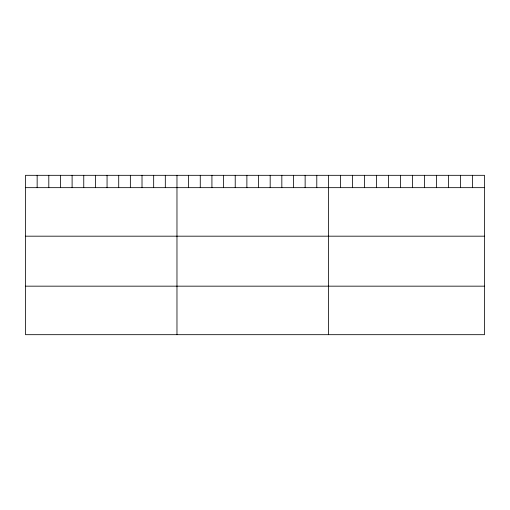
<?xml version="1.0" encoding="UTF-8"?>
<svg xmlns="http://www.w3.org/2000/svg" width="510" height="510" viewBox="0 0 510 510"><rect width="100%" height="100%" fill="white"/><g stroke="black" fill="none" stroke-linecap="round" stroke-linejoin="round"><path stroke-width="0.76" d="M484.5 187.661L484.5 334.681L25.5 334.681L25.5 175.319L484.5 175.319L484.5 187.661L25.5 187.661M25.5 236.181L484.5 236.181M25.5 286.167L484.5 286.167M472.496 175.319L472.496 187.661M460.492 175.319L460.492 187.661M448.488 175.319L448.488 187.661M436.483 175.319L436.483 187.661M424.479 175.319L424.479 187.661M412.475 175.319L412.475 187.661M400.465 175.319L400.465 187.661M388.461 175.319L388.461 187.661M376.456 175.319L376.456 187.661M364.452 175.319L364.452 187.661M352.448 175.319L352.448 187.661M340.444 175.319L340.444 187.661M328.44 175.319L328.44 334.681M316.786 175.319L316.786 187.661M305.139 175.319L305.139 187.661M293.486 175.319L293.486 187.661M281.832 175.319L281.832 187.661M270.185 175.319L270.185 187.661M258.532 175.319L258.532 187.661M246.878 175.319L246.878 187.661M235.225 175.319L235.225 187.661M223.578 175.319L223.578 187.661M211.924 175.319L211.924 187.661M200.271 175.319L200.271 187.661M188.623 175.319L188.623 187.661M176.97 175.319L176.97 334.681M165.316 175.319L165.316 187.661M153.669 175.319L153.669 187.661M142.016 175.319L142.016 187.661M130.362 175.319L130.362 187.661M118.715 175.319L118.715 187.661M107.062 175.319L107.062 187.661M95.408 175.319L95.408 187.661M83.755 175.319L83.755 187.661M72.108 175.319L72.108 187.661M60.454 175.319L60.454 187.661M48.801 175.319L48.801 187.661M37.154 175.319L37.154 187.661"/></g></svg>
